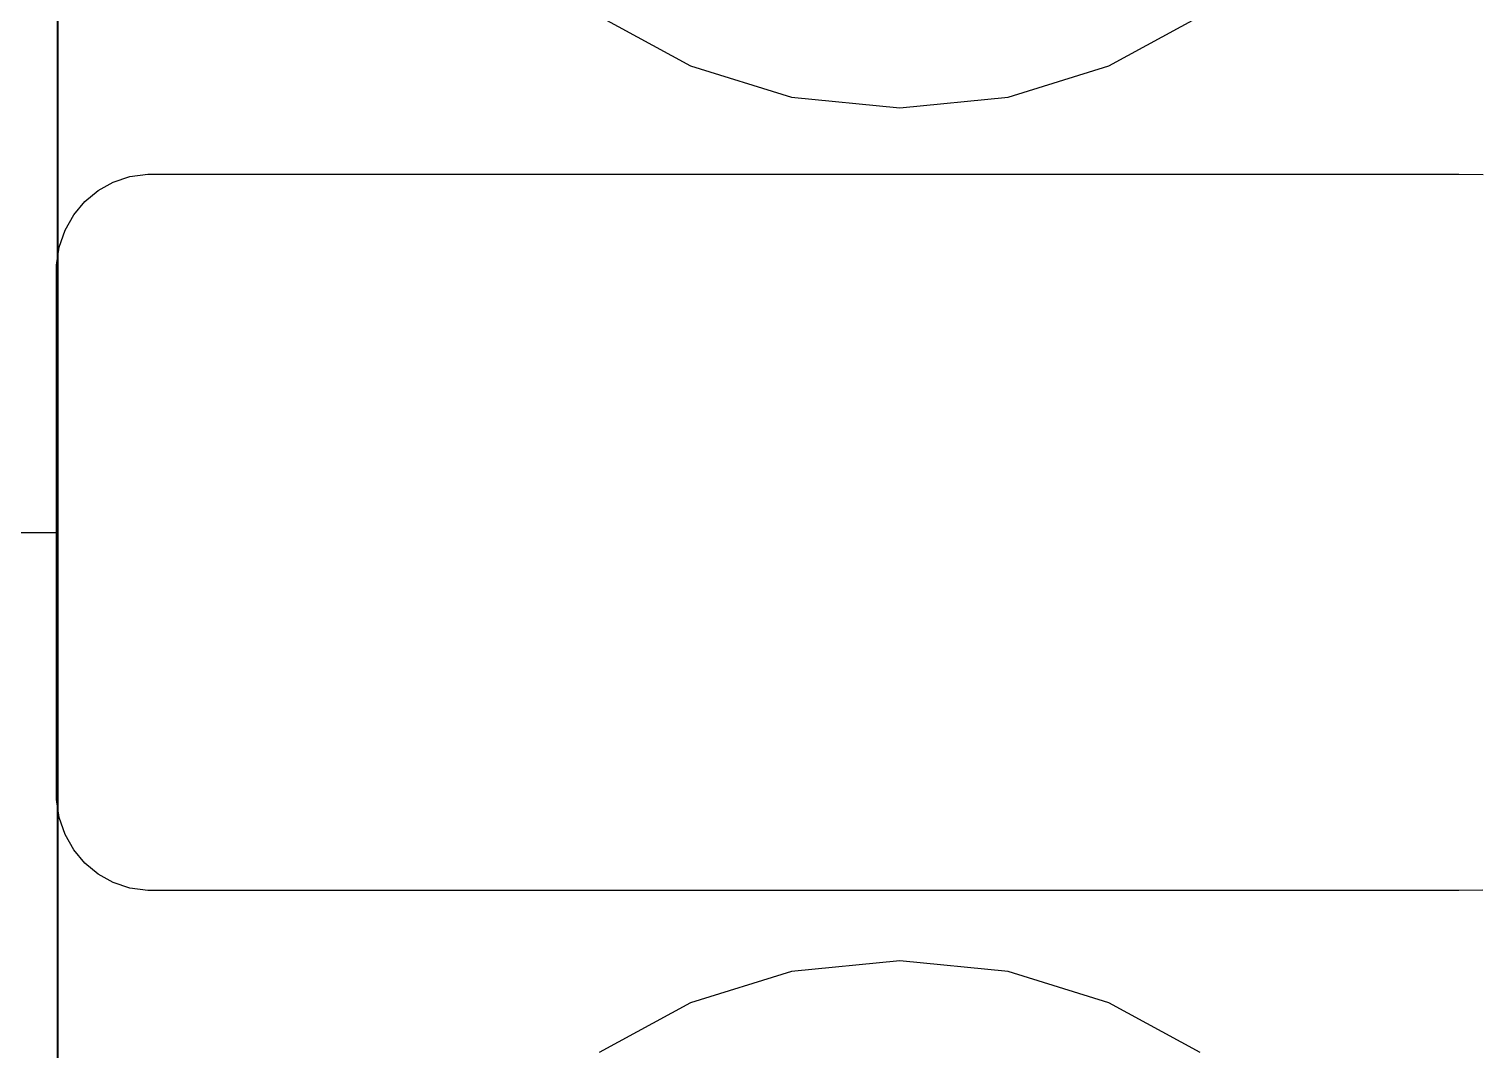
# Model space of a CAD drawing. Extents: x 1 to 47.7, y 0.2 to 35.
# Drawn here: x 34.9492 to 35.4009, y 10.5742 to 10.8918 of the extents above; entities that cross this region are included whole.
import ezdxf

# ---------------------------------------------------------------- set-up
doc = ezdxf.new("R2010")
doc.units = 0
doc.header["$MEASUREMENT"] = 0
for name, color, linetype in [('5_1___24__TARGET_LEDS___12', 7, 'CONTINUOUS'), ('6_1__EMPTY_IO_BOARD_POSITI', 7, 'CONTINUOUS'), ('6_2___8__INDEPENDENT_INPUT', 7, 'CONTINUOUS'), ('6_3___8__OPTOISO_INDEPENDE', 7, 'CONTINUOUS'), ('6_4___24__OPTOISO_INDEPEND', 7, 'CONTINUOUS'), ('6_5___8__INDEPENDENT_INPUT', 7, 'CONTINUOUS'), ('6_6___8__INDEPENDENT_INPUT', 7, 'CONTINUOUS'), ('6_7___8__OPTOISO_INDEPENDE', 7, 'CONTINUOUS'), ('6_8___8__OPTOISO_INDEPENDE', 7, 'CONTINUOUS')]:
    doc.layers.add(name, color=color, linetype=linetype)

msp = doc.modelspace()

# ---------------------------------------------------------------- linework, layer by layer
at = {"layer": '5_1___24__TARGET_LEDS___12'}
for points in [[(34.95794, 12.46013), (34.95794, 12.34901), (34.95794, 12.23255), (34.95794, 12.11119), (34.95794, 11.98537), (34.95794, 11.85555), (34.95794, 11.72217), (34.95794, 11.58567), (34.95794, 11.44649), (34.95794, 11.30509), (34.95794, 11.01739), (34.95794, 10.72613), (34.95794, 10.43486)], [(35.12657, 10.89587), (35.15501, 10.88044), (35.18643, 10.87069), (35.22013, 10.86729), (35.25382, 10.87069), (35.28518, 10.88044), (35.31356, 10.89587)], [(35.40158, 10.62388), (35.39409, 10.62381), (35.36185, 10.62381), (35.30776, 10.62381), (35.24009, 10.62381), (35.16711, 10.62381), (35.09708, 10.62381), (35.03826, 10.62381), (34.99894, 10.62381), (34.98619, 10.62382), (34.98063, 10.62452), (34.97544, 10.62625), (34.97073, 10.62888), (34.96659, 10.63233), (34.96313, 10.63648), (34.96045, 10.64123), (34.95864, 10.64649), (34.95781, 10.65214), (34.95776, 10.65712), (34.95776, 10.67128), (34.95776, 10.6936), (34.95776, 10.72082), (34.95776, 10.74966), (34.95776, 10.77688), (34.95776, 10.7992), (34.95776, 10.81336), (34.95781, 10.81834), (34.95864, 10.82399), (34.96045, 10.82924), (34.96313, 10.834), (34.96659, 10.83815), (34.97073, 10.84159), (34.97544, 10.84422), (34.98063, 10.84594), (34.98619, 10.84664), (34.99894, 10.84666), (35.03826, 10.84666), (35.09708, 10.84666), (35.16711, 10.84666), (35.24009, 10.84666), (35.30776, 10.84666), (35.36185, 10.84666), (35.39409, 10.84666), (35.40159, 10.84658)], [(34.8634, 10.73518), (34.95803, 10.73518)], [(35.31356, 10.5734), (35.28518, 10.58882), (35.25382, 10.59857), (35.22013, 10.60197), (35.18643, 10.59857), (35.15501, 10.58882), (35.12657, 10.5734)]]:
    msp.add_lwpolyline(points, dxfattribs=at)
at = {"layer": '6_1__EMPTY_IO_BOARD_POSITI'}
msp.add_lwpolyline([(34.95835, 10.38422), (34.95835, 10.79326), (34.95835, 11.20089), (34.95835, 11.40112), (34.95835, 11.59732), (34.95835, 11.78826), (34.95835, 11.97272), (34.95835, 12.06213), (34.95835, 12.14947), (34.95835, 12.23457), (34.95835, 12.31728), (34.95835, 12.39746)], dxfattribs=at)
at = {"layer": '6_2___8__INDEPENDENT_INPUT'}
for points in [[(34.95794, 12.46013), (34.95794, 12.34901), (34.95794, 12.23255), (34.95794, 12.11119), (34.95794, 11.98537), (34.95794, 11.85555), (34.95794, 11.72217), (34.95794, 11.58567), (34.95794, 11.44649), (34.95794, 11.30509), (34.95794, 11.01739), (34.95794, 10.72613), (34.95794, 10.43486)], [(35.12657, 10.89587), (35.15501, 10.88044), (35.18643, 10.87069), (35.22013, 10.86729), (35.25382, 10.87069), (35.28518, 10.88044), (35.31356, 10.89587)], [(35.40158, 10.62388), (35.39409, 10.62381), (35.36185, 10.62381), (35.30776, 10.62381), (35.24009, 10.62381), (35.16711, 10.62381), (35.09708, 10.62381), (35.03826, 10.62381), (34.99894, 10.62381), (34.98619, 10.62382), (34.98063, 10.62452), (34.97544, 10.62625), (34.97073, 10.62888), (34.96659, 10.63233), (34.96313, 10.63648), (34.96045, 10.64123), (34.95864, 10.64649), (34.95781, 10.65214), (34.95776, 10.65712), (34.95776, 10.67128), (34.95776, 10.6936), (34.95776, 10.72082), (34.95776, 10.74966), (34.95776, 10.77688), (34.95776, 10.7992), (34.95776, 10.81336), (34.95781, 10.81834), (34.95864, 10.82399), (34.96045, 10.82924), (34.96313, 10.834), (34.96659, 10.83815), (34.97073, 10.84159), (34.97544, 10.84422), (34.98063, 10.84594), (34.98619, 10.84664), (34.99894, 10.84666), (35.03826, 10.84666), (35.09708, 10.84666), (35.16711, 10.84666), (35.24009, 10.84666), (35.30776, 10.84666), (35.36185, 10.84666), (35.39409, 10.84666), (35.40159, 10.84658)], [(34.80829, 10.61269), (34.80829, 10.73519), (34.95794, 10.73519)], [(35.31356, 10.5734), (35.28518, 10.58882), (35.25382, 10.59857), (35.22013, 10.60197), (35.18643, 10.59857), (35.15501, 10.58882), (35.12657, 10.5734)]]:
    msp.add_lwpolyline(points, dxfattribs=at)
at = {"layer": '6_3___8__OPTOISO_INDEPENDE'}
for points in [[(34.95794, 12.46013), (34.95794, 12.34901), (34.95794, 12.23255), (34.95794, 12.11119), (34.95794, 11.98537), (34.95794, 11.85555), (34.95794, 11.72217), (34.95794, 11.58567), (34.95794, 11.44649), (34.95794, 11.30509), (34.95794, 11.01739), (34.95794, 10.72613), (34.95794, 10.43486)], [(35.12657, 10.89587), (35.15501, 10.88044), (35.18643, 10.87069), (35.22013, 10.86729), (35.25382, 10.87069), (35.28518, 10.88044), (35.31356, 10.89587)], [(35.40158, 10.62388), (35.39409, 10.62381), (35.36185, 10.62381), (35.30776, 10.62381), (35.24009, 10.62381), (35.16711, 10.62381), (35.09708, 10.62381), (35.03826, 10.62381), (34.99894, 10.62381), (34.98619, 10.62382), (34.98063, 10.62452), (34.97544, 10.62625), (34.97073, 10.62888), (34.96659, 10.63233), (34.96313, 10.63648), (34.96045, 10.64123), (34.95864, 10.64649), (34.95781, 10.65214), (34.95776, 10.65712), (34.95776, 10.67128), (34.95776, 10.6936), (34.95776, 10.72082), (34.95776, 10.74966), (34.95776, 10.77688), (34.95776, 10.7992), (34.95776, 10.81336), (34.95781, 10.81834), (34.95864, 10.82399), (34.96045, 10.82924), (34.96313, 10.834), (34.96659, 10.83815), (34.97073, 10.84159), (34.97544, 10.84422), (34.98063, 10.84594), (34.98619, 10.84664), (34.99894, 10.84666), (35.03826, 10.84666), (35.09708, 10.84666), (35.16711, 10.84666), (35.24009, 10.84666), (35.30776, 10.84666), (35.36185, 10.84666), (35.39409, 10.84666), (35.40159, 10.84658)], [(34.80829, 10.61269), (34.80829, 10.73519), (34.95794, 10.73519)], [(35.31356, 10.5734), (35.28518, 10.58882), (35.25382, 10.59857), (35.22013, 10.60197), (35.18643, 10.59857), (35.15501, 10.58882), (35.12657, 10.5734)]]:
    msp.add_lwpolyline(points, dxfattribs=at)
at = {"layer": '6_4___24__OPTOISO_INDEPEND'}
for points in [[(34.95794, 12.46013), (34.95794, 12.34901), (34.95794, 12.23255), (34.95794, 12.11119), (34.95794, 11.98537), (34.95794, 11.85555), (34.95794, 11.72217), (34.95794, 11.58567), (34.95794, 11.44649), (34.95794, 11.30509), (34.95794, 11.01739), (34.95794, 10.72613), (34.95794, 10.43486)], [(35.12657, 10.89587), (35.15501, 10.88044), (35.18643, 10.87069), (35.22013, 10.86729), (35.25382, 10.87069), (35.28518, 10.88044), (35.31356, 10.89587)], [(35.40158, 10.62388), (35.39409, 10.62381), (35.36185, 10.62381), (35.30776, 10.62381), (35.24009, 10.62381), (35.16711, 10.62381), (35.09708, 10.62381), (35.03826, 10.62381), (34.99894, 10.62381), (34.98619, 10.62382), (34.98063, 10.62452), (34.97544, 10.62625), (34.97073, 10.62888), (34.96659, 10.63233), (34.96313, 10.63648), (34.96045, 10.64123), (34.95864, 10.64649), (34.95781, 10.65214), (34.95776, 10.65712), (34.95776, 10.67128), (34.95776, 10.6936), (34.95776, 10.72082), (34.95776, 10.74966), (34.95776, 10.77688), (34.95776, 10.7992), (34.95776, 10.81336), (34.95781, 10.81834), (34.95864, 10.82399), (34.96045, 10.82924), (34.96313, 10.834), (34.96659, 10.83815), (34.97073, 10.84159), (34.97544, 10.84422), (34.98063, 10.84594), (34.98619, 10.84664), (34.99894, 10.84666), (35.03826, 10.84666), (35.09708, 10.84666), (35.16711, 10.84666), (35.24009, 10.84666), (35.30776, 10.84666), (35.36185, 10.84666), (35.39409, 10.84666), (35.40159, 10.84658)], [(34.86327, 10.73518), (34.95794, 10.73518)], [(35.31356, 10.5734), (35.28518, 10.58882), (35.25382, 10.59857), (35.22013, 10.60197), (35.18643, 10.59857), (35.15501, 10.58882), (35.12657, 10.5734)]]:
    msp.add_lwpolyline(points, dxfattribs=at)
at = {"layer": '6_5___8__INDEPENDENT_INPUT'}
for points in [[(34.95794, 12.46013), (34.95794, 12.34901), (34.95794, 12.23255), (34.95794, 12.11119), (34.95794, 11.98537), (34.95794, 11.85555), (34.95794, 11.72217), (34.95794, 11.58567), (34.95794, 11.44649), (34.95794, 11.30509), (34.95794, 11.01739), (34.95794, 10.72613), (34.95794, 10.43486)], [(35.12657, 10.89587), (35.15501, 10.88044), (35.18643, 10.87069), (35.22013, 10.86729), (35.25382, 10.87069), (35.28518, 10.88044), (35.31356, 10.89587)], [(35.40158, 10.62388), (35.39409, 10.62381), (35.36185, 10.62381), (35.30776, 10.62381), (35.24009, 10.62381), (35.16711, 10.62381), (35.09708, 10.62381), (35.03826, 10.62381), (34.99894, 10.62381), (34.98619, 10.62382), (34.98063, 10.62452), (34.97544, 10.62625), (34.97073, 10.62888), (34.96659, 10.63233), (34.96313, 10.63648), (34.96045, 10.64123), (34.95864, 10.64649), (34.95781, 10.65214), (34.95776, 10.65712), (34.95776, 10.67128), (34.95776, 10.6936), (34.95776, 10.72082), (34.95776, 10.74966), (34.95776, 10.77688), (34.95776, 10.7992), (34.95776, 10.81336), (34.95781, 10.81834), (34.95864, 10.82399), (34.96045, 10.82924), (34.96313, 10.834), (34.96659, 10.83815), (34.97073, 10.84159), (34.97544, 10.84422), (34.98063, 10.84594), (34.98619, 10.84664), (34.99894, 10.84666), (35.03826, 10.84666), (35.09708, 10.84666), (35.16711, 10.84666), (35.24009, 10.84666), (35.30776, 10.84666), (35.36185, 10.84666), (35.39409, 10.84666), (35.40159, 10.84658)], [(35.31356, 10.5734), (35.28518, 10.58882), (35.25382, 10.59857), (35.22013, 10.60197), (35.18643, 10.59857), (35.15501, 10.58882), (35.12657, 10.5734)]]:
    msp.add_lwpolyline(points, dxfattribs=at)
at = {"layer": '6_6___8__INDEPENDENT_INPUT'}
for points in [[(34.95794, 12.46013), (34.95794, 12.34901), (34.95794, 12.23255), (34.95794, 12.11119), (34.95794, 11.98537), (34.95794, 11.85555), (34.95794, 11.72217), (34.95794, 11.58567), (34.95794, 11.44649), (34.95794, 11.30509), (34.95794, 11.01739), (34.95794, 10.72613), (34.95794, 10.43486)], [(35.12657, 10.89587), (35.15501, 10.88044), (35.18643, 10.87069), (35.22013, 10.86729), (35.25382, 10.87069), (35.28518, 10.88044), (35.31356, 10.89587)], [(35.40158, 10.62388), (35.39409, 10.62381), (35.36185, 10.62381), (35.30776, 10.62381), (35.24009, 10.62381), (35.16711, 10.62381), (35.09708, 10.62381), (35.03826, 10.62381), (34.99894, 10.62381), (34.98619, 10.62382), (34.98063, 10.62452), (34.97544, 10.62625), (34.97073, 10.62888), (34.96659, 10.63233), (34.96313, 10.63648), (34.96045, 10.64123), (34.95864, 10.64649), (34.95781, 10.65214), (34.95776, 10.65712), (34.95776, 10.67128), (34.95776, 10.6936), (34.95776, 10.72082), (34.95776, 10.74966), (34.95776, 10.77688), (34.95776, 10.7992), (34.95776, 10.81336), (34.95781, 10.81834), (34.95864, 10.82399), (34.96045, 10.82924), (34.96313, 10.834), (34.96659, 10.83815), (34.97073, 10.84159), (34.97544, 10.84422), (34.98063, 10.84594), (34.98619, 10.84664), (34.99894, 10.84666), (35.03826, 10.84666), (35.09708, 10.84666), (35.16711, 10.84666), (35.24009, 10.84666), (35.30776, 10.84666), (35.36185, 10.84666), (35.39409, 10.84666), (35.40159, 10.84658)], [(34.80829, 10.61269), (34.80829, 10.73519), (34.95794, 10.73519)], [(35.31356, 10.5734), (35.28518, 10.58882), (35.25382, 10.59857), (35.22013, 10.60197), (35.18643, 10.59857), (35.15501, 10.58882), (35.12657, 10.5734)]]:
    msp.add_lwpolyline(points, dxfattribs=at)
at = {"layer": '6_7___8__OPTOISO_INDEPENDE'}
for points in [[(34.95794, 12.46013), (34.95794, 12.34901), (34.95794, 12.23255), (34.95794, 12.11119), (34.95794, 11.98537), (34.95794, 11.85555), (34.95794, 11.72217), (34.95794, 11.58567), (34.95794, 11.44649), (34.95794, 11.30509), (34.95794, 11.01739), (34.95794, 10.72613), (34.95794, 10.43486)], [(35.12657, 10.89587), (35.15501, 10.88044), (35.18643, 10.87069), (35.22013, 10.86729), (35.25382, 10.87069), (35.28518, 10.88044), (35.31356, 10.89587)], [(35.40158, 10.62388), (35.39409, 10.62381), (35.36185, 10.62381), (35.30776, 10.62381), (35.24009, 10.62381), (35.16711, 10.62381), (35.09708, 10.62381), (35.03826, 10.62381), (34.99894, 10.62381), (34.98619, 10.62382), (34.98063, 10.62452), (34.97544, 10.62625), (34.97073, 10.62888), (34.96659, 10.63233), (34.96313, 10.63648), (34.96045, 10.64123), (34.95864, 10.64649), (34.95781, 10.65214), (34.95776, 10.65712), (34.95776, 10.67128), (34.95776, 10.6936), (34.95776, 10.72082), (34.95776, 10.74966), (34.95776, 10.77688), (34.95776, 10.7992), (34.95776, 10.81336), (34.95781, 10.81834), (34.95864, 10.82399), (34.96045, 10.82924), (34.96313, 10.834), (34.96659, 10.83815), (34.97073, 10.84159), (34.97544, 10.84422), (34.98063, 10.84594), (34.98619, 10.84664), (34.99894, 10.84666), (35.03826, 10.84666), (35.09708, 10.84666), (35.16711, 10.84666), (35.24009, 10.84666), (35.30776, 10.84666), (35.36185, 10.84666), (35.39409, 10.84666), (35.40159, 10.84658)], [(34.80829, 10.61269), (34.80829, 10.73519), (34.95794, 10.73519)], [(35.31356, 10.5734), (35.28518, 10.58882), (35.25382, 10.59857), (35.22013, 10.60197), (35.18643, 10.59857), (35.15501, 10.58882), (35.12657, 10.5734)]]:
    msp.add_lwpolyline(points, dxfattribs=at)
at = {"layer": '6_8___8__OPTOISO_INDEPENDE'}
for points in [[(34.95794, 12.46013), (34.95794, 12.34901), (34.95794, 12.23255), (34.95794, 12.11119), (34.95794, 11.98537), (34.95794, 11.85555), (34.95794, 11.72217), (34.95794, 11.58567), (34.95794, 11.44649), (34.95794, 11.30509), (34.95794, 11.01739), (34.95794, 10.72613), (34.95794, 10.43486)], [(35.12657, 10.89587), (35.15501, 10.88044), (35.18643, 10.87069), (35.22013, 10.86729), (35.25382, 10.87069), (35.28518, 10.88044), (35.31356, 10.89587)], [(35.40158, 10.62388), (35.39409, 10.62381), (35.36185, 10.62381), (35.30776, 10.62381), (35.24009, 10.62381), (35.16711, 10.62381), (35.09708, 10.62381), (35.03826, 10.62381), (34.99894, 10.62381), (34.98619, 10.62382), (34.98063, 10.62452), (34.97544, 10.62625), (34.97073, 10.62888), (34.96659, 10.63233), (34.96313, 10.63648), (34.96045, 10.64123), (34.95864, 10.64649), (34.95781, 10.65214), (34.95776, 10.65712), (34.95776, 10.67128), (34.95776, 10.6936), (34.95776, 10.72082), (34.95776, 10.74966), (34.95776, 10.77688), (34.95776, 10.7992), (34.95776, 10.81336), (34.95781, 10.81834), (34.95864, 10.82399), (34.96045, 10.82924), (34.96313, 10.834), (34.96659, 10.83815), (34.97073, 10.84159), (34.97544, 10.84422), (34.98063, 10.84594), (34.98619, 10.84664), (34.99894, 10.84666), (35.03826, 10.84666), (35.09708, 10.84666), (35.16711, 10.84666), (35.24009, 10.84666), (35.30776, 10.84666), (35.36185, 10.84666), (35.39409, 10.84666), (35.40159, 10.84658)], [(35.31356, 10.5734), (35.28518, 10.58882), (35.25382, 10.59857), (35.22013, 10.60197), (35.18643, 10.59857), (35.15501, 10.58882), (35.12657, 10.5734)]]:
    msp.add_lwpolyline(points, dxfattribs=at)

doc.saveas('drawing.dxf')
